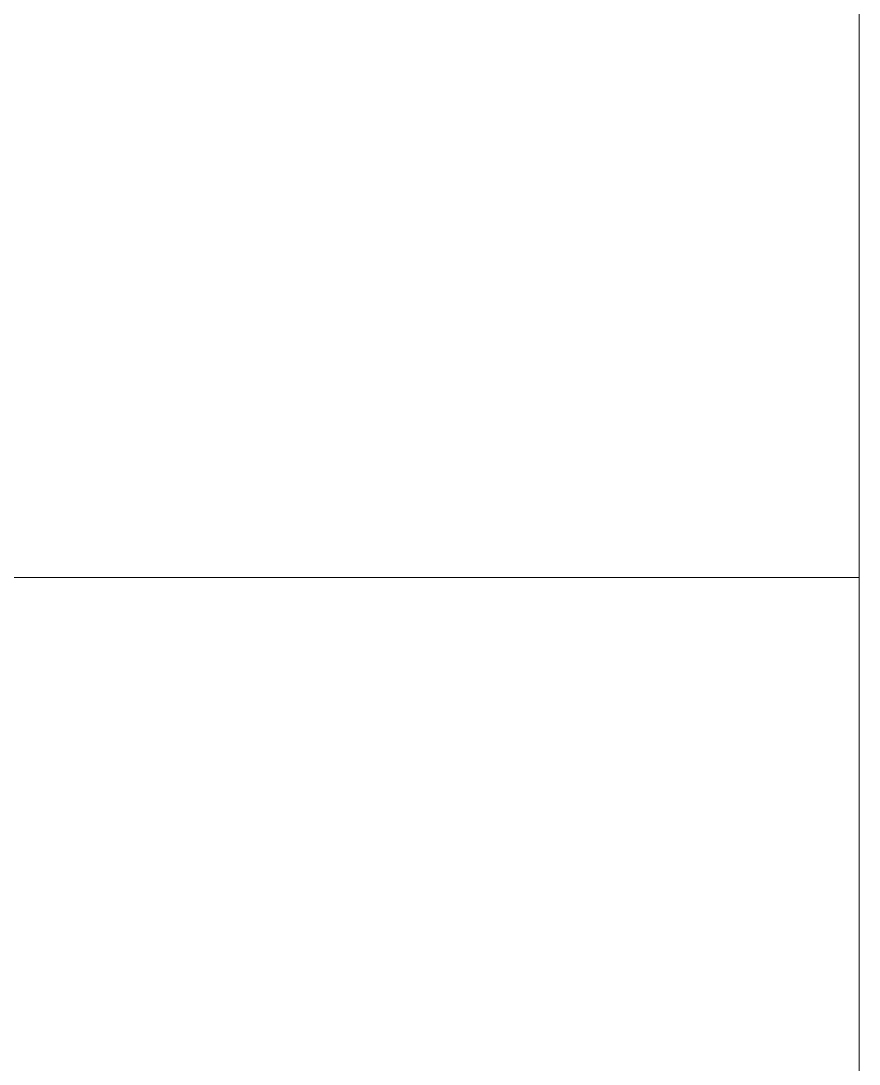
# Model space of a CAD drawing. Header units: millimetres. Extents: x -13069 to 207500, y -71366 to 56785.
# Drawn here: x 7223.6 to 7231.08, y 10230.66 to 10239.96 of the extents above; entities that cross this region are included whole.
import ezdxf

# ---------------------------------------------------------------- set-up
doc = ezdxf.new("R2010")
doc.units = ezdxf.units.MM
doc.linetypes.add('ADSK_Штрихпунктирная 2 точки_ш15 п1_5 п1_5 п1_5', pattern=[19.5, 15, -1.5, 0, -1.5, 0, -1.5])
doc.layers.add('Линии', color=7, linetype='Continuous', lineweight=9, true_color=0x00a600)
doc.layers.add('Потолки', color=7, linetype='Continuous', lineweight=9)
doc.layers.add('Потолки штриховка', color=7, linetype='Continuous', lineweight=9)
pattern_1 = [(45, (0, 0), (-53.03301, 53.03301), [])]

msp = doc.modelspace()

# ---------------------------------------------------------------- hatches: boundary and pattern name
at = {"layer": 'Потолки штриховка', "lineweight": 18, "true_color": 0x787878}
h = msp.add_hatch(dxfattribs=at)
h.set_pattern_fill('FP_89', color=8, style=0, pattern_type=2)
h.set_pattern_definition(pattern_1)
h.paths.add_polyline_path([(35493.9116, 8835.2091), (35493.9116, 12701.3858), (35243.9116, 12701.8943), (35243.9116, 8835.2091), (35493.8649, 8835.2091)])
h.paths.add_polyline_path([(38133.9116, 8835.2091), (38133.9116, 12180.6565), (37938.3578, 12180.6565), (37938.3578, 12696.4132), (37883.9116, 12696.3691), (37884.5675, 8835.2091), (38132.3651, 8835.2091)])
h.paths.add_polyline_path([(32853.9116, 8835.2091), (32853.8649, 12706.7562), (32603.9116, 12706.7518), (32603.9116, 8835.2091), (32853.8649, 8835.2091)])
h.paths.add_polyline_path([(30213.0203, 8835.2091), (30211.9243, 12695.1305), (29963.0504, 12694.8496), (29964.2013, 8835.2091), (30114, 8835.2091)])
h.paths.add_polyline_path([(27375, 8835.2091), (27573.3384, 8835.2091), (27573.3384, 12717.4979), (27323.3685, 12718.0064), (27324.2013, 8835.2091)])
h.paths.add_polyline_path([(24684.4441, 8835.2091), (24933.9461, 8835.2091), (24933.9461, 12722.867), (24683.9762, 12723.3755), (24683.9762, 8835.2091)])
h.paths.add_polyline_path([(22044.4441, 8835.2091), (22294.2642, 8835.2091), (22294.2642, 12728.2367), (22044.2943, 12728.7452), (22044.2943, 8835.2091)])
h.paths.add_polyline_path([(19338.5667, 8835.2091), (19399.4909, 8835.2091), (19398.401, 12717.1275), (19149.4909, 12717.6339), (19149.4909, 8835.2091)])
h.paths.add_polyline_path([(16399.4909, 8835.2091), (16399.4909, 12740.228), (16149.4909, 12740.7365), (16149.4909, 8835.2091)])
h.paths.add_polyline_path([(13398.5443, 8835.2091), (13399.4909, 8835.2091), (13399.4896, 12746.3306), (13149.4909, 12746.7081), (13150.4376, 8835.2091)])
h.paths.add_polyline_path([(10399.4909, 8835.2091), (10399.4909, 12263.7828), (10149.5654, 12263.7828), (10149.5654, 8835.2091)])
h.paths.add_polyline_path([(7420.9462, 9055.6937), (7481.0782, 9055.6937), (7481.0782, 12003.112), (7364.4578, 12003.112), (7364.4578, 11765), (7231.0782, 11765), (7231.0782, 11755), (7221.0782, 11755), (7221.0782, 10235), (7364.4578, 10235), (7364.4578, 9955), (7221.0782, 9955), (7221.0782, 9055.6937), (7389.9149, 9055.6937)])
h = msp.add_hatch(dxfattribs=at)
h.set_pattern_fill('FP_89', color=8, style=0, pattern_type=2)
h.set_pattern_definition(pattern_1)
h.paths.add_polyline_path([(5021.6911, 9955), (5031.7629, 9955), (5026.8958, 9958.7346), (5017.3607, 9971.161), (5011.3667, 9985.6319), (5009.3223, 10001.161), (5009.3223, 10235), (3983.8897, 10235), (3983.8897, 10001.161), (3981.8452, 9985.6319), (3975.8512, 9971.161), (3966.3161, 9958.7346), (3961.449, 9955), (5017.6746, 9955)])
h.paths.add_polyline_path([(163.1938, 9955), (631.7629, 9955), (626.8958, 9958.7346), (616.4077, 9973.4618), (611.3667, 9985.6319), (609.3223, 10001.161), (609.3223, 10235), (161.3294, 10235), (161.6495, 9955)])
h.paths.add_polyline_path([(1801.3223, 9955), (2814.3303, 9955), (2809.4633, 9958.7346), (2799.9281, 9971.161), (2793.9341, 9985.6319), (2791.8897, 10001.161), (2791.8897, 10235), (1801.3223, 10235), (1801.3223, 10001.161), (1799.2778, 9985.6319), (1793.2838, 9971.161), (1783.7487, 9958.7346), (1778.8816, 9955), (1793.2838, 9955)])
h.paths.add_polyline_path([(7092.2414, 9955), (7231.0782, 9955), (7231.0782, 10235), (6201.3223, 10235), (6201.3223, 10001.161), (6199.2778, 9985.6319), (6193.2838, 9971.161), (6183.7487, 9958.7346), (6178.8816, 9955), (6201.3223, 9955)])
h.paths.add_polyline_path([(7231.0782, 11755), (7231.0782, 12003.112), (7125.6053, 12003.112), (7125.6053, 12041.3206), (159.2646, 12041.2524), (159.5918, 11755), (7221.0782, 11755)])

# ---------------------------------------------------------------- linework, layer by layer
at = {"layer": 'Линии', "color": 7, "linetype": 'ADSK_Штрихпунктирная 2 точки_ш15 п1_5 п1_5 п1_5'}
for p, q in [((7231.0782, 12410.8763), (7231.0782, 8797.821)), ((7364.4578, 10235), (64.2718, 10235))]:
    msp.add_line(p, q, dxfattribs=at)
at = {"layer": 'Потолки'}
for p, q in [((6201.3223, 10235), (7231.0782, 10235)), ((7231.0782, 10235), (7231.0782, 9955))]:
    msp.add_line(p, q, dxfattribs=at)

doc.saveas('drawing.dxf')
